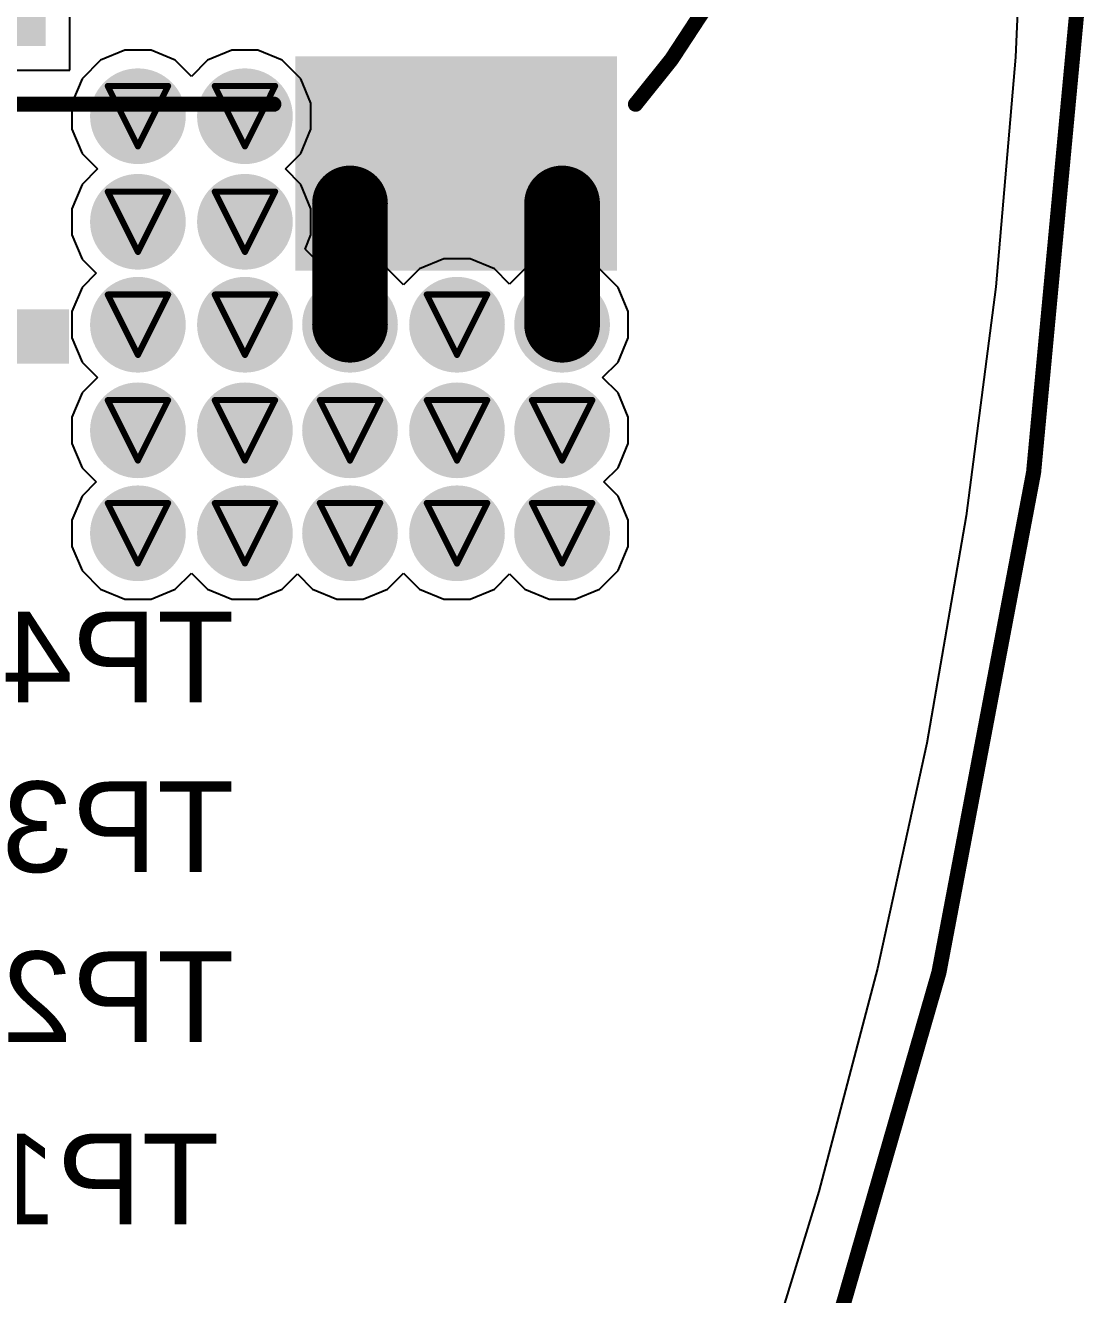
# Model space of a CAD drawing. Header units: inches. Extents: x -6 to 385, y -2 to 102.
# Drawn here: x 76.6 to 85.58, y 9.2 to 19.86 of the extents above; entities that cross this region are included whole.
import ezdxf

# ---------------------------------------------------------------- set-up
doc = ezdxf.new("R2010")
doc.units = ezdxf.units.IN
for name, color, linetype in [('Board outline', 216, 'Continuous'), ('Bottom Layer', 5, 'Continuous'), ('Bottom Overlay', 54, 'Continuous'), ('Bottom Solder', 6, 'Continuous'), ('Drill Drawing', 1, 'Continuous'), ('Layer 1', 16, 'Continuous'), ('Layer 2', 76, 'Continuous'), ('Pad Holes', 156, 'Continuous'), ('Top Layer', 1, 'Continuous'), ('Top Overlay', 2, 'Continuous'), ('Top Paste', 8, 'Continuous'), ('Top Solder', 216, 'Continuous'), ('Via Holes', 16, 'Continuous')]:
    doc.layers.add(name, color=color, linetype=linetype)
doc.styles.add('Arial', font='', dxfattribs={"height": 0.2})
doc.styles.get('Arial').set_extended_font_data('Arial')

# ---------------------------------------------------------------- blocks, each defined once
blk = doc.blocks.new('EC05E1220401_171')
at = {"layer": 'Bottom Solder'}
h = blk.add_hatch(color=6, dxfattribs=at)
edge = h.paths.add_edge_path()
edge.add_arc((-1.2, -0.625), 0.102, 0, 360)
h = blk.add_hatch(color=6, dxfattribs=at)
edge = h.paths.add_edge_path()
edge.add_arc((1.2, -0.625), 0.102, 0, 360)
at = {"layer": 'Pad Holes'}
h = blk.add_hatch(color=7, dxfattribs=at)
edge = h.paths.add_edge_path()
edge.add_arc((-1.2, -0.625), 0.35, 0, 360)
h = blk.add_hatch(color=7, dxfattribs=at)
edge = h.paths.add_edge_path()
edge.add_arc((1.2, -0.625), 0.35, 0, 360)
at = {"layer": 'Top Layer'}
for points in [[(-4.65, 3.375), (-2.95, 3.375), (-2.95, 0.775), (-4.65, 0.775)], [(2.95, 3.375), (4.65, 3.375), (4.65, 0.775), (2.95, 0.775)], [(-2.762, -1.425), (-1.238, -1.425), (-1.238, -2.725), (-2.762, -2.725)], [(-0.762, -1.425), (0.762, -1.425), (0.762, -2.725), (-0.762, -2.725)], [(1.238, -1.425), (2.762, -1.425), (2.762, -2.725), (1.238, -2.725)]]:
    blk.add_hatch(color=1, dxfattribs=at).paths.add_polyline_path(points)
at = {"layer": 'Top Paste'}
for points in [[(-4.65, 3.375), (-2.95, 3.375), (-2.95, 0.775), (-4.65, 0.775)], [(2.95, 3.375), (4.65, 3.375), (4.65, 0.775), (2.95, 0.775)], [(-2.762, -1.425), (-1.238, -1.425), (-1.238, -2.725), (-2.762, -2.725)], [(-0.762, -1.425), (0.762, -1.425), (0.762, -2.725), (-0.762, -2.725)], [(1.238, -1.425), (2.762, -1.425), (2.762, -2.725), (1.238, -2.725)]]:
    blk.add_hatch(color=8, dxfattribs=at).paths.add_polyline_path(points)
at = {"layer": 'Top Solder'}
for points in [[(-4.701, 3.426), (-2.899, 3.426), (-2.899, 0.724), (-4.701, 0.724)], [(2.899, 3.426), (4.701, 3.426), (4.701, 0.724), (2.899, 0.724)], [(-2.813, -1.374), (-1.187, -1.374), (-1.187, -2.776), (-2.813, -2.776)], [(-0.813, -1.374), (0.813, -1.374), (0.813, -2.776), (-0.813, -2.776)], [(1.187, -1.374), (2.813, -1.374), (2.813, -2.776), (1.187, -2.776)]]:
    blk.add_hatch(color=216, dxfattribs=at).paths.add_polyline_path(points)
h = blk.add_hatch(color=216, dxfattribs=at)
edge = h.paths.add_edge_path()
edge.add_arc((-1.2, -0.625), 0.102, 0, 360)
h = blk.add_hatch(color=216, dxfattribs=at)
edge = h.paths.add_edge_path()
edge.add_arc((1.2, -0.625), 0.102, 0, 360)
at = {"layer": 'Top Overlay'}
for points in [[(-3.302, 3.583, 0.127, 0.127, -0.37914), (3.302, 3.583, 0.127, 0.127, 0)], [(-1.016, 3.598, 0.127, 0.127, 0), (0, 4.275, 0.127, 0.127, 0)], [(1.016, 3.597, 0.127, 0.127, 0), (0, 4.275, 0.127, 0.127, 0)], [(-1.016, 2.412, 0.127, 0.127, 0), (-1.016, 3.598, 0.127, 0.127, 0)], [(1.016, 2.413, 0.127, 0.127, 0), (1.016, 3.597, 0.127, 0.127, 0)], [(0, 1.735, 0.127, 0.127, 0), (-1.016, 2.412, 0.127, 0.127, 0)], [(0, 1.735, 0.127, 0.127, 0), (1.016, 2.413, 0.127, 0.127, 0)], [(-3.302, -2.075, 0.127, 0.127, 0), (-3.302, 0.544, 0.127, 0.127, 0)], [(3.302, -1.906, 0.127, 0.127, 0), (3.302, 0.544, 0.127, 0.127, 0)], [(-2.993, -2.075, 0.127, 0.127, 0), (-3.302, -2.075, 0.127, 0.127, 0)], [(-1.007, -2.075, 0.127, 0.127, 0), (-0.993, -2.075, 0.127, 0.127, 0)], [(0.993, -2.075, 0.127, 0.127, 0), (1.007, -2.075, 0.127, 0.127, 0)], [(3.302, -2.075, 0.127, 0.127, 0), (2.993, -2.075, 0.127, 0.127, 0)]]:
    blk.add_lwpolyline(points, format="xyseb", dxfattribs=at)
for points in [[(1.397, 3.005, 0.127, 0.127, 1), (-1.397, 3.005, 0.127, 0.127, 1)], [(-0.032, 4.275, 0.0635, 0.0635, 1), (0.032, 4.275, 0.0635, 0.0635, 1)], [(-0.032, 4.275, 0.0635, 0.0635, 1), (0.032, 4.275, 0.0635, 0.0635, 1)], [(-3.334, 3.583, 0.0635, 0.0635, 1), (-3.27, 3.583, 0.0635, 0.0635, 1)], [(-1.048, 3.598, 0.0635, 0.0635, 1), (-0.984, 3.598, 0.0635, 0.0635, 1)], [(-1.048, 3.598, 0.0635, 0.0635, 1), (-0.984, 3.598, 0.0635, 0.0635, 1)], [(0.984, 3.597, 0.0635, 0.0635, 1), (1.048, 3.597, 0.0635, 0.0635, 1)], [(0.984, 3.597, 0.0635, 0.0635, 1), (1.048, 3.597, 0.0635, 0.0635, 1)], [(3.27, 3.583, 0.0635, 0.0635, 1), (3.334, 3.583, 0.0635, 0.0635, 1)], [(-1.429, 3.005, 0.0635, 0.0635, 1), (-1.365, 3.005, 0.0635, 0.0635, 1)], [(1.365, 3.005, 0.0635, 0.0635, 1), (1.429, 3.005, 0.0635, 0.0635, 1)], [(-1.048, 2.412, 0.0635, 0.0635, 1), (-0.984, 2.412, 0.0635, 0.0635, 1)], [(-1.048, 2.412, 0.0635, 0.0635, 1), (-0.984, 2.412, 0.0635, 0.0635, 1)], [(0.984, 2.413, 0.0635, 0.0635, 1), (1.048, 2.413, 0.0635, 0.0635, 1)], [(0.984, 2.413, 0.0635, 0.0635, 1), (1.048, 2.413, 0.0635, 0.0635, 1)], [(-0.032, 1.735, 0.0635, 0.0635, 1), (0.032, 1.735, 0.0635, 0.0635, 1)], [(-0.032, 1.735, 0.0635, 0.0635, 1), (0.032, 1.735, 0.0635, 0.0635, 1)], [(-3.334, 0.544, 0.0635, 0.0635, 1), (-3.27, 0.544, 0.0635, 0.0635, 1)], [(3.27, 0.544, 0.0635, 0.0635, 1), (3.334, 0.544, 0.0635, 0.0635, 1)], [(0.508, -0.762, 0.127, 0.127, 1), (-0.508, -0.762, 0.127, 0.127, 1)], [(-0.54, -0.762, 0.0635, 0.0635, 1), (-0.476, -0.762, 0.0635, 0.0635, 1)], [(0.476, -0.762, 0.0635, 0.0635, 1), (0.54, -0.762, 0.0635, 0.0635, 1)], [(3.27, -1.906, 0.0635, 0.0635, 1), (3.334, -1.906, 0.0635, 0.0635, 1)], [(-3.334, -2.075, 0.0635, 0.0635, 1), (-3.27, -2.075, 0.0635, 0.0635, 1)], [(-3.334, -2.075, 0.0635, 0.0635, 1), (-3.27, -2.075, 0.0635, 0.0635, 1)], [(-3.025, -2.075, 0.0635, 0.0635, 1), (-2.962, -2.075, 0.0635, 0.0635, 1)], [(-1.039, -2.075, 0.0635, 0.0635, 1), (-0.975, -2.075, 0.0635, 0.0635, 1)], [(-1.025, -2.075, 0.0635, 0.0635, 1), (-0.962, -2.075, 0.0635, 0.0635, 1)], [(0.961, -2.075, 0.0635, 0.0635, 1), (1.025, -2.075, 0.0635, 0.0635, 1)], [(0.975, -2.075, 0.0635, 0.0635, 1), (1.038, -2.075, 0.0635, 0.0635, 1)], [(2.961, -2.075, 0.0635, 0.0635, 1), (3.025, -2.075, 0.0635, 0.0635, 1)], [(3.27, -2.075, 0.0635, 0.0635, 1), (3.334, -2.075, 0.0635, 0.0635, 1)]]:
    blk.add_lwpolyline(points, format="xyseb", close=True, dxfattribs=at)

msp = doc.modelspace()

# ---------------------------------------------------------------- hatches: boundary and pattern name
at = {"layer": 'Bottom Layer'}
h = msp.add_hatch(color=5, dxfattribs=at)
edge = h.paths.add_edge_path()
edge.add_arc((77.542, 19.097), 0.3, 0, 360)
h = msp.add_hatch(color=5, dxfattribs=at)
edge = h.paths.add_edge_path()
edge.add_arc((78.441, 19.097), 0.3, 0, 360)
h = msp.add_hatch(color=5, dxfattribs=at)
edge = h.paths.add_edge_path()
edge.add_arc((77.542, 18.21), 0.3, 0, 360)
h = msp.add_hatch(color=5, dxfattribs=at)
edge = h.paths.add_edge_path()
edge.add_arc((78.441, 18.21), 0.3, 0, 360)
h = msp.add_hatch(color=5, dxfattribs=at)
edge = h.paths.add_edge_path()
edge.add_arc((77.542, 17.345), 0.3, 0, 360)
h = msp.add_hatch(color=5, dxfattribs=at)
edge = h.paths.add_edge_path()
edge.add_arc((78.441, 17.345), 0.3, 0, 360)
h = msp.add_hatch(color=5, dxfattribs=at)
edge = h.paths.add_edge_path()
edge.add_arc((79.324, 17.345), 0.3, 0, 360)
h = msp.add_hatch(color=5, dxfattribs=at)
edge = h.paths.add_edge_path()
edge.add_arc((80.223, 17.345), 0.3, 0, 360)
h = msp.add_hatch(color=5, dxfattribs=at)
edge = h.paths.add_edge_path()
edge.add_arc((81.106, 17.345), 0.3, 0, 360)
h = msp.add_hatch(color=5, dxfattribs=at)
edge = h.paths.add_edge_path()
edge.add_arc((77.542, 16.458), 0.3, 0, 360)
h = msp.add_hatch(color=5, dxfattribs=at)
edge = h.paths.add_edge_path()
edge.add_arc((78.441, 16.458), 0.3, 0, 360)
h = msp.add_hatch(color=5, dxfattribs=at)
edge = h.paths.add_edge_path()
edge.add_arc((79.324, 16.458), 0.3, 0, 360)
h = msp.add_hatch(color=5, dxfattribs=at)
edge = h.paths.add_edge_path()
edge.add_arc((80.223, 16.458), 0.3, 0, 360)
h = msp.add_hatch(color=5, dxfattribs=at)
edge = h.paths.add_edge_path()
edge.add_arc((81.106, 16.458), 0.3, 0, 360)
h = msp.add_hatch(color=5, dxfattribs=at)
edge = h.paths.add_edge_path()
edge.add_arc((77.542, 15.593), 0.3, 0, 360)
h = msp.add_hatch(color=5, dxfattribs=at)
edge = h.paths.add_edge_path()
edge.add_arc((78.441, 15.593), 0.3, 0, 360)
h = msp.add_hatch(color=5, dxfattribs=at)
edge = h.paths.add_edge_path()
edge.add_arc((79.324, 15.593), 0.3, 0, 360)
h = msp.add_hatch(color=5, dxfattribs=at)
edge = h.paths.add_edge_path()
edge.add_arc((80.223, 15.593), 0.3, 0, 360)
h = msp.add_hatch(color=5, dxfattribs=at)
edge = h.paths.add_edge_path()
edge.add_arc((81.106, 15.593), 0.3, 0, 360)
at = {"layer": 'Bottom Solder'}
h = msp.add_hatch(color=6, dxfattribs=at)
edge = h.paths.add_edge_path()
edge.add_arc((77.542, 19.097), 0.402, 0, 360)
h = msp.add_hatch(color=6, dxfattribs=at)
edge = h.paths.add_edge_path()
edge.add_arc((78.441, 19.097), 0.402, 0, 360)
h = msp.add_hatch(color=6, dxfattribs=at)
edge = h.paths.add_edge_path()
edge.add_arc((77.542, 18.21), 0.402, 0, 360)
h = msp.add_hatch(color=6, dxfattribs=at)
edge = h.paths.add_edge_path()
edge.add_arc((78.441, 18.21), 0.402, 0, 360)
h = msp.add_hatch(color=6, dxfattribs=at)
edge = h.paths.add_edge_path()
edge.add_arc((77.542, 17.345), 0.402, 0, 360)
h = msp.add_hatch(color=6, dxfattribs=at)
edge = h.paths.add_edge_path()
edge.add_arc((78.441, 17.345), 0.402, 0, 360)
h = msp.add_hatch(color=6, dxfattribs=at)
edge = h.paths.add_edge_path()
edge.add_arc((79.324, 17.345), 0.402, 0, 360)
h = msp.add_hatch(color=6, dxfattribs=at)
edge = h.paths.add_edge_path()
edge.add_arc((80.223, 17.345), 0.402, 0, 360)
h = msp.add_hatch(color=6, dxfattribs=at)
edge = h.paths.add_edge_path()
edge.add_arc((81.106, 17.345), 0.402, 0, 360)
h = msp.add_hatch(color=6, dxfattribs=at)
edge = h.paths.add_edge_path()
edge.add_arc((77.542, 16.458), 0.402, 0, 360)
h = msp.add_hatch(color=6, dxfattribs=at)
edge = h.paths.add_edge_path()
edge.add_arc((78.441, 16.458), 0.402, 0, 360)
h = msp.add_hatch(color=6, dxfattribs=at)
edge = h.paths.add_edge_path()
edge.add_arc((79.324, 16.458), 0.402, 0, 360)
h = msp.add_hatch(color=6, dxfattribs=at)
edge = h.paths.add_edge_path()
edge.add_arc((80.223, 16.458), 0.402, 0, 360)
h = msp.add_hatch(color=6, dxfattribs=at)
edge = h.paths.add_edge_path()
edge.add_arc((81.106, 16.458), 0.402, 0, 360)
h = msp.add_hatch(color=6, dxfattribs=at)
edge = h.paths.add_edge_path()
edge.add_arc((77.542, 15.593), 0.402, 0, 360)
h = msp.add_hatch(color=6, dxfattribs=at)
edge = h.paths.add_edge_path()
edge.add_arc((78.441, 15.593), 0.402, 0, 360)
h = msp.add_hatch(color=6, dxfattribs=at)
edge = h.paths.add_edge_path()
edge.add_arc((79.324, 15.593), 0.402, 0, 360)
h = msp.add_hatch(color=6, dxfattribs=at)
edge = h.paths.add_edge_path()
edge.add_arc((80.223, 15.593), 0.402, 0, 360)
h = msp.add_hatch(color=6, dxfattribs=at)
edge = h.paths.add_edge_path()
edge.add_arc((81.106, 15.593), 0.402, 0, 360)
at = {"layer": 'Layer 1'}
h = msp.add_hatch(color=16, dxfattribs=at)
edge = h.paths.add_edge_path()
edge.add_arc((77.542, 19.097), 0.3, 0, 360)
h = msp.add_hatch(color=16, dxfattribs=at)
edge = h.paths.add_edge_path()
edge.add_arc((78.441, 19.097), 0.3, 0, 360)
h = msp.add_hatch(color=16, dxfattribs=at)
edge = h.paths.add_edge_path()
edge.add_arc((77.542, 18.21), 0.3, 0, 360)
h = msp.add_hatch(color=16, dxfattribs=at)
edge = h.paths.add_edge_path()
edge.add_arc((78.441, 18.21), 0.3, 0, 360)
h = msp.add_hatch(color=16, dxfattribs=at)
edge = h.paths.add_edge_path()
edge.add_arc((77.542, 17.345), 0.3, 0, 360)
h = msp.add_hatch(color=16, dxfattribs=at)
edge = h.paths.add_edge_path()
edge.add_arc((78.441, 17.345), 0.3, 0, 360)
h = msp.add_hatch(color=16, dxfattribs=at)
edge = h.paths.add_edge_path()
edge.add_arc((79.324, 17.345), 0.3, 0, 360)
h = msp.add_hatch(color=16, dxfattribs=at)
edge = h.paths.add_edge_path()
edge.add_arc((80.223, 17.345), 0.3, 0, 360)
h = msp.add_hatch(color=16, dxfattribs=at)
edge = h.paths.add_edge_path()
edge.add_arc((81.106, 17.345), 0.3, 0, 360)
h = msp.add_hatch(color=16, dxfattribs=at)
edge = h.paths.add_edge_path()
edge.add_arc((77.542, 16.458), 0.3, 0, 360)
h = msp.add_hatch(color=16, dxfattribs=at)
edge = h.paths.add_edge_path()
edge.add_arc((78.441, 16.458), 0.3, 0, 360)
h = msp.add_hatch(color=16, dxfattribs=at)
edge = h.paths.add_edge_path()
edge.add_arc((79.324, 16.458), 0.3, 0, 360)
h = msp.add_hatch(color=16, dxfattribs=at)
edge = h.paths.add_edge_path()
edge.add_arc((80.223, 16.458), 0.3, 0, 360)
h = msp.add_hatch(color=16, dxfattribs=at)
edge = h.paths.add_edge_path()
edge.add_arc((81.106, 16.458), 0.3, 0, 360)
h = msp.add_hatch(color=16, dxfattribs=at)
edge = h.paths.add_edge_path()
edge.add_arc((77.542, 15.593), 0.3, 0, 360)
h = msp.add_hatch(color=16, dxfattribs=at)
edge = h.paths.add_edge_path()
edge.add_arc((78.441, 15.593), 0.3, 0, 360)
h = msp.add_hatch(color=16, dxfattribs=at)
edge = h.paths.add_edge_path()
edge.add_arc((79.324, 15.593), 0.3, 0, 360)
h = msp.add_hatch(color=16, dxfattribs=at)
edge = h.paths.add_edge_path()
edge.add_arc((80.223, 15.593), 0.3, 0, 360)
h = msp.add_hatch(color=16, dxfattribs=at)
edge = h.paths.add_edge_path()
edge.add_arc((81.106, 15.593), 0.3, 0, 360)
at = {"layer": 'Layer 2'}
h = msp.add_hatch(color=76, dxfattribs=at)
edge = h.paths.add_edge_path()
edge.add_arc((77.542, 19.097), 0.3, 0, 360)
h = msp.add_hatch(color=76, dxfattribs=at)
edge = h.paths.add_edge_path()
edge.add_arc((78.441, 19.097), 0.3, 0, 360)
h = msp.add_hatch(color=76, dxfattribs=at)
edge = h.paths.add_edge_path()
edge.add_arc((77.542, 18.21), 0.3, 0, 360)
h = msp.add_hatch(color=76, dxfattribs=at)
edge = h.paths.add_edge_path()
edge.add_arc((78.441, 18.21), 0.3, 0, 360)
h = msp.add_hatch(color=76, dxfattribs=at)
edge = h.paths.add_edge_path()
edge.add_arc((77.542, 17.345), 0.3, 0, 360)
h = msp.add_hatch(color=76, dxfattribs=at)
edge = h.paths.add_edge_path()
edge.add_arc((78.441, 17.345), 0.3, 0, 360)
h = msp.add_hatch(color=76, dxfattribs=at)
edge = h.paths.add_edge_path()
edge.add_arc((79.324, 17.345), 0.3, 0, 360)
h = msp.add_hatch(color=76, dxfattribs=at)
edge = h.paths.add_edge_path()
edge.add_arc((80.223, 17.345), 0.3, 0, 360)
h = msp.add_hatch(color=76, dxfattribs=at)
edge = h.paths.add_edge_path()
edge.add_arc((81.106, 17.345), 0.3, 0, 360)
h = msp.add_hatch(color=76, dxfattribs=at)
edge = h.paths.add_edge_path()
edge.add_arc((77.542, 16.458), 0.3, 0, 360)
h = msp.add_hatch(color=76, dxfattribs=at)
edge = h.paths.add_edge_path()
edge.add_arc((78.441, 16.458), 0.3, 0, 360)
h = msp.add_hatch(color=76, dxfattribs=at)
edge = h.paths.add_edge_path()
edge.add_arc((79.324, 16.458), 0.3, 0, 360)
h = msp.add_hatch(color=76, dxfattribs=at)
edge = h.paths.add_edge_path()
edge.add_arc((80.223, 16.458), 0.3, 0, 360)
h = msp.add_hatch(color=76, dxfattribs=at)
edge = h.paths.add_edge_path()
edge.add_arc((81.106, 16.458), 0.3, 0, 360)
h = msp.add_hatch(color=76, dxfattribs=at)
edge = h.paths.add_edge_path()
edge.add_arc((77.542, 15.593), 0.3, 0, 360)
h = msp.add_hatch(color=76, dxfattribs=at)
edge = h.paths.add_edge_path()
edge.add_arc((78.441, 15.593), 0.3, 0, 360)
h = msp.add_hatch(color=76, dxfattribs=at)
edge = h.paths.add_edge_path()
edge.add_arc((79.324, 15.593), 0.3, 0, 360)
h = msp.add_hatch(color=76, dxfattribs=at)
edge = h.paths.add_edge_path()
edge.add_arc((80.223, 15.593), 0.3, 0, 360)
h = msp.add_hatch(color=76, dxfattribs=at)
edge = h.paths.add_edge_path()
edge.add_arc((81.106, 15.593), 0.3, 0, 360)
at = {"layer": 'Top Layer'}
h = msp.add_hatch(color=1, dxfattribs=at)
edge = h.paths.add_edge_path()
edge.add_arc((77.542, 19.097), 0.3, 0, 360)
h = msp.add_hatch(color=1, dxfattribs=at)
edge = h.paths.add_edge_path()
edge.add_arc((78.441, 19.097), 0.3, 0, 360)
h = msp.add_hatch(color=1, dxfattribs=at)
edge = h.paths.add_edge_path()
edge.add_arc((77.542, 18.21), 0.3, 0, 360)
h = msp.add_hatch(color=1, dxfattribs=at)
edge = h.paths.add_edge_path()
edge.add_arc((78.441, 18.21), 0.3, 0, 360)
h = msp.add_hatch(color=1, dxfattribs=at)
edge = h.paths.add_edge_path()
edge.add_arc((77.542, 17.345), 0.3, 0, 360)
h = msp.add_hatch(color=1, dxfattribs=at)
edge = h.paths.add_edge_path()
edge.add_arc((78.441, 17.345), 0.3, 0, 360)
h = msp.add_hatch(color=1, dxfattribs=at)
edge = h.paths.add_edge_path()
edge.add_arc((79.324, 17.345), 0.3, 0, 360)
h = msp.add_hatch(color=1, dxfattribs=at)
edge = h.paths.add_edge_path()
edge.add_arc((80.223, 17.345), 0.3, 0, 360)
h = msp.add_hatch(color=1, dxfattribs=at)
edge = h.paths.add_edge_path()
edge.add_arc((81.106, 17.345), 0.3, 0, 360)
h = msp.add_hatch(color=1, dxfattribs=at)
edge = h.paths.add_edge_path()
edge.add_arc((77.542, 16.458), 0.3, 0, 360)
h = msp.add_hatch(color=1, dxfattribs=at)
edge = h.paths.add_edge_path()
edge.add_arc((78.441, 16.458), 0.3, 0, 360)
h = msp.add_hatch(color=1, dxfattribs=at)
edge = h.paths.add_edge_path()
edge.add_arc((79.324, 16.458), 0.3, 0, 360)
h = msp.add_hatch(color=1, dxfattribs=at)
edge = h.paths.add_edge_path()
edge.add_arc((80.223, 16.458), 0.3, 0, 360)
h = msp.add_hatch(color=1, dxfattribs=at)
edge = h.paths.add_edge_path()
edge.add_arc((81.106, 16.458), 0.3, 0, 360)
h = msp.add_hatch(color=1, dxfattribs=at)
edge = h.paths.add_edge_path()
edge.add_arc((77.542, 15.593), 0.3, 0, 360)
h = msp.add_hatch(color=1, dxfattribs=at)
edge = h.paths.add_edge_path()
edge.add_arc((78.441, 15.593), 0.3, 0, 360)
h = msp.add_hatch(color=1, dxfattribs=at)
edge = h.paths.add_edge_path()
edge.add_arc((79.324, 15.593), 0.3, 0, 360)
h = msp.add_hatch(color=1, dxfattribs=at)
edge = h.paths.add_edge_path()
edge.add_arc((80.223, 15.593), 0.3, 0, 360)
h = msp.add_hatch(color=1, dxfattribs=at)
edge = h.paths.add_edge_path()
edge.add_arc((81.106, 15.593), 0.3, 0, 360)
at = {"layer": 'Top Overlay'}
msp.add_hatch(color=2, dxfattribs=at).paths.add_polyline_path([(76.962, 17.474), (69.85, 17.474), (69.85, 17.018), (76.962, 17.018)])
at = {"layer": 'Top Solder'}
h = msp.add_hatch(color=216, dxfattribs=at)
edge = h.paths.add_edge_path()
edge.add_arc((77.542, 19.097), 0.402, 0, 360)
h = msp.add_hatch(color=216, dxfattribs=at)
edge = h.paths.add_edge_path()
edge.add_arc((78.441, 19.097), 0.402, 0, 360)
h = msp.add_hatch(color=216, dxfattribs=at)
edge = h.paths.add_edge_path()
edge.add_arc((77.542, 18.21), 0.402, 0, 360)
h = msp.add_hatch(color=216, dxfattribs=at)
edge = h.paths.add_edge_path()
edge.add_arc((78.441, 18.21), 0.402, 0, 360)
h = msp.add_hatch(color=216, dxfattribs=at)
edge = h.paths.add_edge_path()
edge.add_arc((77.542, 17.345), 0.402, 0, 360)
h = msp.add_hatch(color=216, dxfattribs=at)
edge = h.paths.add_edge_path()
edge.add_arc((78.441, 17.345), 0.402, 0, 360)
h = msp.add_hatch(color=216, dxfattribs=at)
edge = h.paths.add_edge_path()
edge.add_arc((79.324, 17.345), 0.402, 0, 360)
h = msp.add_hatch(color=216, dxfattribs=at)
edge = h.paths.add_edge_path()
edge.add_arc((80.223, 17.345), 0.402, 0, 360)
h = msp.add_hatch(color=216, dxfattribs=at)
edge = h.paths.add_edge_path()
edge.add_arc((81.106, 17.345), 0.402, 0, 360)
h = msp.add_hatch(color=216, dxfattribs=at)
edge = h.paths.add_edge_path()
edge.add_arc((77.542, 16.458), 0.402, 0, 360)
h = msp.add_hatch(color=216, dxfattribs=at)
edge = h.paths.add_edge_path()
edge.add_arc((78.441, 16.458), 0.402, 0, 360)
h = msp.add_hatch(color=216, dxfattribs=at)
edge = h.paths.add_edge_path()
edge.add_arc((79.324, 16.458), 0.402, 0, 360)
h = msp.add_hatch(color=216, dxfattribs=at)
edge = h.paths.add_edge_path()
edge.add_arc((80.223, 16.458), 0.402, 0, 360)
h = msp.add_hatch(color=216, dxfattribs=at)
edge = h.paths.add_edge_path()
edge.add_arc((81.106, 16.458), 0.402, 0, 360)
h = msp.add_hatch(color=216, dxfattribs=at)
edge = h.paths.add_edge_path()
edge.add_arc((77.542, 15.593), 0.402, 0, 360)
h = msp.add_hatch(color=216, dxfattribs=at)
edge = h.paths.add_edge_path()
edge.add_arc((78.441, 15.593), 0.402, 0, 360)
h = msp.add_hatch(color=216, dxfattribs=at)
edge = h.paths.add_edge_path()
edge.add_arc((79.324, 15.593), 0.402, 0, 360)
h = msp.add_hatch(color=216, dxfattribs=at)
edge = h.paths.add_edge_path()
edge.add_arc((80.223, 15.593), 0.402, 0, 360)
h = msp.add_hatch(color=216, dxfattribs=at)
edge = h.paths.add_edge_path()
edge.add_arc((81.106, 15.593), 0.402, 0, 360)
at = {"layer": 'Via Holes'}
h = msp.add_hatch(color=7, dxfattribs=at)
edge = h.paths.add_edge_path()
edge.add_arc((77.542, 19.097), 0.15, 0, 360)
h = msp.add_hatch(color=7, dxfattribs=at)
edge = h.paths.add_edge_path()
edge.add_arc((78.441, 19.097), 0.15, 0, 360)
h = msp.add_hatch(color=7, dxfattribs=at)
edge = h.paths.add_edge_path()
edge.add_arc((77.542, 18.21), 0.15, 0, 360)
h = msp.add_hatch(color=7, dxfattribs=at)
edge = h.paths.add_edge_path()
edge.add_arc((78.441, 18.21), 0.15, 0, 360)
h = msp.add_hatch(color=7, dxfattribs=at)
edge = h.paths.add_edge_path()
edge.add_arc((77.542, 17.345), 0.15, 0, 360)
h = msp.add_hatch(color=7, dxfattribs=at)
edge = h.paths.add_edge_path()
edge.add_arc((78.441, 17.345), 0.15, 0, 360)
h = msp.add_hatch(color=7, dxfattribs=at)
edge = h.paths.add_edge_path()
edge.add_arc((79.324, 17.345), 0.15, 0, 360)
h = msp.add_hatch(color=7, dxfattribs=at)
edge = h.paths.add_edge_path()
edge.add_arc((80.223, 17.345), 0.15, 0, 360)
h = msp.add_hatch(color=7, dxfattribs=at)
edge = h.paths.add_edge_path()
edge.add_arc((81.106, 17.345), 0.15, 0, 360)
h = msp.add_hatch(color=7, dxfattribs=at)
edge = h.paths.add_edge_path()
edge.add_arc((77.542, 16.458), 0.15, 0, 360)
h = msp.add_hatch(color=7, dxfattribs=at)
edge = h.paths.add_edge_path()
edge.add_arc((78.441, 16.458), 0.15, 0, 360)
h = msp.add_hatch(color=7, dxfattribs=at)
edge = h.paths.add_edge_path()
edge.add_arc((79.324, 16.458), 0.15, 0, 360)
h = msp.add_hatch(color=7, dxfattribs=at)
edge = h.paths.add_edge_path()
edge.add_arc((80.223, 16.458), 0.15, 0, 360)
h = msp.add_hatch(color=7, dxfattribs=at)
edge = h.paths.add_edge_path()
edge.add_arc((81.106, 16.458), 0.15, 0, 360)
h = msp.add_hatch(color=7, dxfattribs=at)
edge = h.paths.add_edge_path()
edge.add_arc((77.542, 15.593), 0.15, 0, 360)
h = msp.add_hatch(color=7, dxfattribs=at)
edge = h.paths.add_edge_path()
edge.add_arc((78.441, 15.593), 0.15, 0, 360)
h = msp.add_hatch(color=7, dxfattribs=at)
edge = h.paths.add_edge_path()
edge.add_arc((79.324, 15.593), 0.15, 0, 360)
h = msp.add_hatch(color=7, dxfattribs=at)
edge = h.paths.add_edge_path()
edge.add_arc((80.223, 15.593), 0.15, 0, 360)
h = msp.add_hatch(color=7, dxfattribs=at)
edge = h.paths.add_edge_path()
edge.add_arc((81.106, 15.593), 0.15, 0, 360)

# ---------------------------------------------------------------- linework, layer by layer
at = {"layer": 'Board outline'}
msp.add_lwpolyline([(79.597, 45, 0.127, 0.127, -0.263107), (79.597, 0, 0.127, 0.127, 0)], format="xyseb", dxfattribs=at)
at = {"layer": 'Bottom Layer'}
for p, q in [((84.999, 21.531), (84.915, 19.594)), ((84.915, 19.594), (84.749, 17.663)), ((84.749, 17.663), (84.501, 15.74)), ((84.501, 15.74), (84.17, 13.83)), ((84.17, 13.83), (83.757, 11.936)), ((83.757, 11.936), (83.264, 10.062)), ((83.264, 10.062), (82.691, 8.21))]:
    msp.add_line(p, q, dxfattribs=at)
at = {"layer": 'Drill Drawing'}
for points in [[(77.288, 19.351, 0.0508, 0.0508, 0), (77.796, 19.351, 0.0508, 0.0508, 0)], [(77.288, 19.351, 0.0508, 0.0508, 0), (77.542, 18.843, 0.0508, 0.0508, 0)], [(77.542, 18.843, 0.0508, 0.0508, 0), (77.796, 19.351, 0.0508, 0.0508, 0)], [(78.187, 19.351, 0.0508, 0.0508, 0), (78.695, 19.351, 0.0508, 0.0508, 0)], [(78.187, 19.351, 0.0508, 0.0508, 0), (78.441, 18.843, 0.0508, 0.0508, 0)], [(78.441, 18.843, 0.0508, 0.0508, 0), (78.695, 19.351, 0.0508, 0.0508, 0)], [(77.288, 18.464, 0.0508, 0.0508, 0), (77.796, 18.464, 0.0508, 0.0508, 0)], [(77.288, 18.464, 0.0508, 0.0508, 0), (77.542, 17.956, 0.0508, 0.0508, 0)], [(77.542, 17.956, 0.0508, 0.0508, 0), (77.796, 18.464, 0.0508, 0.0508, 0)], [(78.187, 18.464, 0.0508, 0.0508, 0), (78.695, 18.464, 0.0508, 0.0508, 0)], [(78.187, 18.464, 0.0508, 0.0508, 0), (78.441, 17.956, 0.0508, 0.0508, 0)], [(78.441, 17.956, 0.0508, 0.0508, 0), (78.695, 18.464, 0.0508, 0.0508, 0)], [(77.288, 17.599, 0.0508, 0.0508, 0), (77.796, 17.599, 0.0508, 0.0508, 0)], [(77.288, 17.599, 0.0508, 0.0508, 0), (77.542, 17.091, 0.0508, 0.0508, 0)], [(77.542, 17.091, 0.0508, 0.0508, 0), (77.796, 17.599, 0.0508, 0.0508, 0)], [(78.187, 17.599, 0.0508, 0.0508, 0), (78.695, 17.599, 0.0508, 0.0508, 0)], [(78.187, 17.599, 0.0508, 0.0508, 0), (78.441, 17.091, 0.0508, 0.0508, 0)], [(78.441, 17.091, 0.0508, 0.0508, 0), (78.695, 17.599, 0.0508, 0.0508, 0)], [(79.07, 17.599, 0.0508, 0.0508, 0), (79.578, 17.599, 0.0508, 0.0508, 0)], [(79.07, 17.599, 0.0508, 0.0508, 0), (79.324, 17.091, 0.0508, 0.0508, 0)], [(79.324, 17.091, 0.0508, 0.0508, 0), (79.578, 17.599, 0.0508, 0.0508, 0)], [(79.969, 17.599, 0.0508, 0.0508, 0), (80.477, 17.599, 0.0508, 0.0508, 0)], [(79.969, 17.599, 0.0508, 0.0508, 0), (80.223, 17.091, 0.0508, 0.0508, 0)], [(80.223, 17.091, 0.0508, 0.0508, 0), (80.477, 17.599, 0.0508, 0.0508, 0)], [(80.852, 17.599, 0.0508, 0.0508, 0), (81.36, 17.599, 0.0508, 0.0508, 0)], [(80.852, 17.599, 0.0508, 0.0508, 0), (81.106, 17.091, 0.0508, 0.0508, 0)], [(81.106, 17.091, 0.0508, 0.0508, 0), (81.36, 17.599, 0.0508, 0.0508, 0)], [(77.288, 16.712, 0.0508, 0.0508, 0), (77.796, 16.712, 0.0508, 0.0508, 0)], [(77.288, 16.712, 0.0508, 0.0508, 0), (77.542, 16.204, 0.0508, 0.0508, 0)], [(77.542, 16.204, 0.0508, 0.0508, 0), (77.796, 16.712, 0.0508, 0.0508, 0)], [(78.187, 16.712, 0.0508, 0.0508, 0), (78.695, 16.712, 0.0508, 0.0508, 0)], [(78.187, 16.712, 0.0508, 0.0508, 0), (78.441, 16.204, 0.0508, 0.0508, 0)], [(78.441, 16.204, 0.0508, 0.0508, 0), (78.695, 16.712, 0.0508, 0.0508, 0)], [(79.07, 16.712, 0.0508, 0.0508, 0), (79.578, 16.712, 0.0508, 0.0508, 0)], [(79.07, 16.712, 0.0508, 0.0508, 0), (79.324, 16.204, 0.0508, 0.0508, 0)], [(79.324, 16.204, 0.0508, 0.0508, 0), (79.578, 16.712, 0.0508, 0.0508, 0)], [(79.969, 16.712, 0.0508, 0.0508, 0), (80.477, 16.712, 0.0508, 0.0508, 0)], [(79.969, 16.712, 0.0508, 0.0508, 0), (80.223, 16.204, 0.0508, 0.0508, 0)], [(80.223, 16.204, 0.0508, 0.0508, 0), (80.477, 16.712, 0.0508, 0.0508, 0)], [(80.852, 16.712, 0.0508, 0.0508, 0), (81.36, 16.712, 0.0508, 0.0508, 0)], [(80.852, 16.712, 0.0508, 0.0508, 0), (81.106, 16.204, 0.0508, 0.0508, 0)], [(81.106, 16.204, 0.0508, 0.0508, 0), (81.36, 16.712, 0.0508, 0.0508, 0)], [(77.288, 15.847, 0.0508, 0.0508, 0), (77.796, 15.847, 0.0508, 0.0508, 0)], [(77.288, 15.847, 0.0508, 0.0508, 0), (77.542, 15.339, 0.0508, 0.0508, 0)], [(77.542, 15.339, 0.0508, 0.0508, 0), (77.796, 15.847, 0.0508, 0.0508, 0)], [(78.187, 15.847, 0.0508, 0.0508, 0), (78.695, 15.847, 0.0508, 0.0508, 0)], [(78.187, 15.847, 0.0508, 0.0508, 0), (78.441, 15.339, 0.0508, 0.0508, 0)], [(78.441, 15.339, 0.0508, 0.0508, 0), (78.695, 15.847, 0.0508, 0.0508, 0)], [(79.07, 15.847, 0.0508, 0.0508, 0), (79.578, 15.847, 0.0508, 0.0508, 0)], [(79.07, 15.847, 0.0508, 0.0508, 0), (79.324, 15.339, 0.0508, 0.0508, 0)], [(79.324, 15.339, 0.0508, 0.0508, 0), (79.578, 15.847, 0.0508, 0.0508, 0)], [(79.969, 15.847, 0.0508, 0.0508, 0), (80.477, 15.847, 0.0508, 0.0508, 0)], [(79.969, 15.847, 0.0508, 0.0508, 0), (80.223, 15.339, 0.0508, 0.0508, 0)], [(80.223, 15.339, 0.0508, 0.0508, 0), (80.477, 15.847, 0.0508, 0.0508, 0)], [(80.852, 15.847, 0.0508, 0.0508, 0), (81.36, 15.847, 0.0508, 0.0508, 0)], [(80.852, 15.847, 0.0508, 0.0508, 0), (81.106, 15.339, 0.0508, 0.0508, 0)], [(81.106, 15.339, 0.0508, 0.0508, 0), (81.36, 15.847, 0.0508, 0.0508, 0)]]:
    msp.add_lwpolyline(points, format="xyseb", dxfattribs=at)
for points in [[(77.276, 19.351, 0.0254, 0.0254, 1), (77.301, 19.351, 0.0254, 0.0254, 1)], [(77.276, 19.351, 0.0254, 0.0254, 1), (77.301, 19.351, 0.0254, 0.0254, 1)], [(77.784, 19.351, 0.0254, 0.0254, 1), (77.809, 19.351, 0.0254, 0.0254, 1)], [(77.784, 19.351, 0.0254, 0.0254, 1), (77.809, 19.351, 0.0254, 0.0254, 1)], [(78.175, 19.351, 0.0254, 0.0254, 1), (78.2, 19.351, 0.0254, 0.0254, 1)], [(78.175, 19.351, 0.0254, 0.0254, 1), (78.2, 19.351, 0.0254, 0.0254, 1)], [(78.683, 19.351, 0.0254, 0.0254, 1), (78.708, 19.351, 0.0254, 0.0254, 1)], [(78.683, 19.351, 0.0254, 0.0254, 1), (78.708, 19.351, 0.0254, 0.0254, 1)], [(77.53, 18.843, 0.0254, 0.0254, 1), (77.555, 18.843, 0.0254, 0.0254, 1)], [(77.53, 18.843, 0.0254, 0.0254, 1), (77.555, 18.843, 0.0254, 0.0254, 1)], [(78.429, 18.843, 0.0254, 0.0254, 1), (78.454, 18.843, 0.0254, 0.0254, 1)], [(78.429, 18.843, 0.0254, 0.0254, 1), (78.454, 18.843, 0.0254, 0.0254, 1)], [(77.276, 18.464, 0.0254, 0.0254, 1), (77.301, 18.464, 0.0254, 0.0254, 1)], [(77.276, 18.464, 0.0254, 0.0254, 1), (77.301, 18.464, 0.0254, 0.0254, 1)], [(77.784, 18.464, 0.0254, 0.0254, 1), (77.809, 18.464, 0.0254, 0.0254, 1)], [(77.784, 18.464, 0.0254, 0.0254, 1), (77.809, 18.464, 0.0254, 0.0254, 1)], [(78.175, 18.464, 0.0254, 0.0254, 1), (78.2, 18.464, 0.0254, 0.0254, 1)], [(78.175, 18.464, 0.0254, 0.0254, 1), (78.2, 18.464, 0.0254, 0.0254, 1)], [(78.683, 18.464, 0.0254, 0.0254, 1), (78.708, 18.464, 0.0254, 0.0254, 1)], [(78.683, 18.464, 0.0254, 0.0254, 1), (78.708, 18.464, 0.0254, 0.0254, 1)], [(77.53, 17.956, 0.0254, 0.0254, 1), (77.555, 17.956, 0.0254, 0.0254, 1)], [(77.53, 17.956, 0.0254, 0.0254, 1), (77.555, 17.956, 0.0254, 0.0254, 1)], [(78.429, 17.956, 0.0254, 0.0254, 1), (78.454, 17.956, 0.0254, 0.0254, 1)], [(78.429, 17.956, 0.0254, 0.0254, 1), (78.454, 17.956, 0.0254, 0.0254, 1)], [(77.276, 17.599, 0.0254, 0.0254, 1), (77.301, 17.599, 0.0254, 0.0254, 1)], [(77.276, 17.599, 0.0254, 0.0254, 1), (77.301, 17.599, 0.0254, 0.0254, 1)], [(77.784, 17.599, 0.0254, 0.0254, 1), (77.809, 17.599, 0.0254, 0.0254, 1)], [(77.784, 17.599, 0.0254, 0.0254, 1), (77.809, 17.599, 0.0254, 0.0254, 1)], [(78.175, 17.599, 0.0254, 0.0254, 1), (78.2, 17.599, 0.0254, 0.0254, 1)], [(78.175, 17.599, 0.0254, 0.0254, 1), (78.2, 17.599, 0.0254, 0.0254, 1)], [(78.683, 17.599, 0.0254, 0.0254, 1), (78.708, 17.599, 0.0254, 0.0254, 1)], [(78.683, 17.599, 0.0254, 0.0254, 1), (78.708, 17.599, 0.0254, 0.0254, 1)], [(79.057, 17.599, 0.0254, 0.0254, 1), (79.083, 17.599, 0.0254, 0.0254, 1)], [(79.057, 17.599, 0.0254, 0.0254, 1), (79.083, 17.599, 0.0254, 0.0254, 1)], [(79.565, 17.599, 0.0254, 0.0254, 1), (79.591, 17.599, 0.0254, 0.0254, 1)], [(79.565, 17.599, 0.0254, 0.0254, 1), (79.591, 17.599, 0.0254, 0.0254, 1)], [(79.956, 17.599, 0.0254, 0.0254, 1), (79.982, 17.599, 0.0254, 0.0254, 1)], [(79.956, 17.599, 0.0254, 0.0254, 1), (79.982, 17.599, 0.0254, 0.0254, 1)], [(80.464, 17.599, 0.0254, 0.0254, 1), (80.49, 17.599, 0.0254, 0.0254, 1)], [(80.464, 17.599, 0.0254, 0.0254, 1), (80.49, 17.599, 0.0254, 0.0254, 1)], [(80.839, 17.599, 0.0254, 0.0254, 1), (80.865, 17.599, 0.0254, 0.0254, 1)], [(80.839, 17.599, 0.0254, 0.0254, 1), (80.865, 17.599, 0.0254, 0.0254, 1)], [(81.347, 17.599, 0.0254, 0.0254, 1), (81.373, 17.599, 0.0254, 0.0254, 1)], [(81.347, 17.599, 0.0254, 0.0254, 1), (81.373, 17.599, 0.0254, 0.0254, 1)], [(77.53, 17.091, 0.0254, 0.0254, 1), (77.555, 17.091, 0.0254, 0.0254, 1)], [(77.53, 17.091, 0.0254, 0.0254, 1), (77.555, 17.091, 0.0254, 0.0254, 1)], [(78.429, 17.091, 0.0254, 0.0254, 1), (78.454, 17.091, 0.0254, 0.0254, 1)], [(78.429, 17.091, 0.0254, 0.0254, 1), (78.454, 17.091, 0.0254, 0.0254, 1)], [(79.311, 17.091, 0.0254, 0.0254, 1), (79.337, 17.091, 0.0254, 0.0254, 1)], [(79.311, 17.091, 0.0254, 0.0254, 1), (79.337, 17.091, 0.0254, 0.0254, 1)], [(80.21, 17.091, 0.0254, 0.0254, 1), (80.236, 17.091, 0.0254, 0.0254, 1)], [(80.21, 17.091, 0.0254, 0.0254, 1), (80.236, 17.091, 0.0254, 0.0254, 1)], [(81.093, 17.091, 0.0254, 0.0254, 1), (81.119, 17.091, 0.0254, 0.0254, 1)], [(81.093, 17.091, 0.0254, 0.0254, 1), (81.119, 17.091, 0.0254, 0.0254, 1)], [(77.276, 16.712, 0.0254, 0.0254, 1), (77.301, 16.712, 0.0254, 0.0254, 1)], [(77.276, 16.712, 0.0254, 0.0254, 1), (77.301, 16.712, 0.0254, 0.0254, 1)], [(77.784, 16.712, 0.0254, 0.0254, 1), (77.809, 16.712, 0.0254, 0.0254, 1)], [(77.784, 16.712, 0.0254, 0.0254, 1), (77.809, 16.712, 0.0254, 0.0254, 1)], [(78.175, 16.712, 0.0254, 0.0254, 1), (78.2, 16.712, 0.0254, 0.0254, 1)], [(78.175, 16.712, 0.0254, 0.0254, 1), (78.2, 16.712, 0.0254, 0.0254, 1)], [(78.683, 16.712, 0.0254, 0.0254, 1), (78.708, 16.712, 0.0254, 0.0254, 1)], [(78.683, 16.712, 0.0254, 0.0254, 1), (78.708, 16.712, 0.0254, 0.0254, 1)], [(79.057, 16.712, 0.0254, 0.0254, 1), (79.083, 16.712, 0.0254, 0.0254, 1)], [(79.057, 16.712, 0.0254, 0.0254, 1), (79.083, 16.712, 0.0254, 0.0254, 1)], [(79.565, 16.712, 0.0254, 0.0254, 1), (79.591, 16.712, 0.0254, 0.0254, 1)], [(79.565, 16.712, 0.0254, 0.0254, 1), (79.591, 16.712, 0.0254, 0.0254, 1)], [(79.956, 16.712, 0.0254, 0.0254, 1), (79.982, 16.712, 0.0254, 0.0254, 1)], [(79.956, 16.712, 0.0254, 0.0254, 1), (79.982, 16.712, 0.0254, 0.0254, 1)], [(80.464, 16.712, 0.0254, 0.0254, 1), (80.49, 16.712, 0.0254, 0.0254, 1)], [(80.464, 16.712, 0.0254, 0.0254, 1), (80.49, 16.712, 0.0254, 0.0254, 1)], [(80.839, 16.712, 0.0254, 0.0254, 1), (80.865, 16.712, 0.0254, 0.0254, 1)], [(80.839, 16.712, 0.0254, 0.0254, 1), (80.865, 16.712, 0.0254, 0.0254, 1)], [(81.347, 16.712, 0.0254, 0.0254, 1), (81.373, 16.712, 0.0254, 0.0254, 1)], [(81.347, 16.712, 0.0254, 0.0254, 1), (81.373, 16.712, 0.0254, 0.0254, 1)], [(77.53, 16.204, 0.0254, 0.0254, 1), (77.555, 16.204, 0.0254, 0.0254, 1)], [(77.53, 16.204, 0.0254, 0.0254, 1), (77.555, 16.204, 0.0254, 0.0254, 1)], [(78.429, 16.204, 0.0254, 0.0254, 1), (78.454, 16.204, 0.0254, 0.0254, 1)], [(78.429, 16.204, 0.0254, 0.0254, 1), (78.454, 16.204, 0.0254, 0.0254, 1)], [(79.311, 16.204, 0.0254, 0.0254, 1), (79.337, 16.204, 0.0254, 0.0254, 1)], [(79.311, 16.204, 0.0254, 0.0254, 1), (79.337, 16.204, 0.0254, 0.0254, 1)], [(80.21, 16.204, 0.0254, 0.0254, 1), (80.236, 16.204, 0.0254, 0.0254, 1)], [(80.21, 16.204, 0.0254, 0.0254, 1), (80.236, 16.204, 0.0254, 0.0254, 1)], [(81.093, 16.204, 0.0254, 0.0254, 1), (81.119, 16.204, 0.0254, 0.0254, 1)], [(81.093, 16.204, 0.0254, 0.0254, 1), (81.119, 16.204, 0.0254, 0.0254, 1)], [(77.276, 15.847, 0.0254, 0.0254, 1), (77.301, 15.847, 0.0254, 0.0254, 1)], [(77.276, 15.847, 0.0254, 0.0254, 1), (77.301, 15.847, 0.0254, 0.0254, 1)], [(77.784, 15.847, 0.0254, 0.0254, 1), (77.809, 15.847, 0.0254, 0.0254, 1)], [(77.784, 15.847, 0.0254, 0.0254, 1), (77.809, 15.847, 0.0254, 0.0254, 1)], [(78.175, 15.847, 0.0254, 0.0254, 1), (78.2, 15.847, 0.0254, 0.0254, 1)], [(78.175, 15.847, 0.0254, 0.0254, 1), (78.2, 15.847, 0.0254, 0.0254, 1)], [(78.683, 15.847, 0.0254, 0.0254, 1), (78.708, 15.847, 0.0254, 0.0254, 1)], [(78.683, 15.847, 0.0254, 0.0254, 1), (78.708, 15.847, 0.0254, 0.0254, 1)], [(79.057, 15.847, 0.0254, 0.0254, 1), (79.083, 15.847, 0.0254, 0.0254, 1)], [(79.057, 15.847, 0.0254, 0.0254, 1), (79.083, 15.847, 0.0254, 0.0254, 1)], [(79.565, 15.847, 0.0254, 0.0254, 1), (79.591, 15.847, 0.0254, 0.0254, 1)], [(79.565, 15.847, 0.0254, 0.0254, 1), (79.591, 15.847, 0.0254, 0.0254, 1)], [(79.956, 15.847, 0.0254, 0.0254, 1), (79.982, 15.847, 0.0254, 0.0254, 1)], [(79.956, 15.847, 0.0254, 0.0254, 1), (79.982, 15.847, 0.0254, 0.0254, 1)], [(80.464, 15.847, 0.0254, 0.0254, 1), (80.49, 15.847, 0.0254, 0.0254, 1)], [(80.464, 15.847, 0.0254, 0.0254, 1), (80.49, 15.847, 0.0254, 0.0254, 1)], [(80.839, 15.847, 0.0254, 0.0254, 1), (80.865, 15.847, 0.0254, 0.0254, 1)], [(80.839, 15.847, 0.0254, 0.0254, 1), (80.865, 15.847, 0.0254, 0.0254, 1)], [(81.347, 15.847, 0.0254, 0.0254, 1), (81.373, 15.847, 0.0254, 0.0254, 1)], [(81.347, 15.847, 0.0254, 0.0254, 1), (81.373, 15.847, 0.0254, 0.0254, 1)], [(77.53, 15.339, 0.0254, 0.0254, 1), (77.555, 15.339, 0.0254, 0.0254, 1)], [(77.53, 15.339, 0.0254, 0.0254, 1), (77.555, 15.339, 0.0254, 0.0254, 1)], [(78.429, 15.339, 0.0254, 0.0254, 1), (78.454, 15.339, 0.0254, 0.0254, 1)], [(78.429, 15.339, 0.0254, 0.0254, 1), (78.454, 15.339, 0.0254, 0.0254, 1)], [(79.311, 15.339, 0.0254, 0.0254, 1), (79.337, 15.339, 0.0254, 0.0254, 1)], [(79.311, 15.339, 0.0254, 0.0254, 1), (79.337, 15.339, 0.0254, 0.0254, 1)], [(80.21, 15.339, 0.0254, 0.0254, 1), (80.236, 15.339, 0.0254, 0.0254, 1)], [(80.21, 15.339, 0.0254, 0.0254, 1), (80.236, 15.339, 0.0254, 0.0254, 1)], [(81.093, 15.339, 0.0254, 0.0254, 1), (81.119, 15.339, 0.0254, 0.0254, 1)], [(81.093, 15.339, 0.0254, 0.0254, 1), (81.119, 15.339, 0.0254, 0.0254, 1)]]:
    msp.add_lwpolyline(points, format="xyseb", close=True, dxfattribs=at)
at = {"layer": 'Layer 1'}
for p, q in [((84.999, 21.531), (84.915, 19.594)), ((84.915, 19.594), (84.749, 17.663)), ((84.749, 17.663), (84.501, 15.74)), ((84.501, 15.74), (84.17, 13.83)), ((84.17, 13.83), (83.757, 11.936)), ((83.757, 11.936), (83.264, 10.062)), ((83.264, 10.062), (82.691, 8.21))]:
    msp.add_line(p, q, dxfattribs=at)
at = {"layer": 'Layer 2'}
for p, q in [((84.999, 21.531), (84.915, 19.594)), ((77.432, 19.651), (77.229, 19.567)), ((77.653, 19.651), (77.432, 19.651)), ((77.856, 19.567), (77.653, 19.651)), ((78.331, 19.651), (78.127, 19.567)), ((78.551, 19.651), (78.331, 19.651)), ((78.755, 19.567), (78.551, 19.651)), ((77.229, 19.567), (77.073, 19.411)), ((77.992, 19.432), (77.856, 19.567)), ((78.127, 19.567), (77.992, 19.432)), ((78.911, 19.411), (78.755, 19.567)), ((84.915, 19.594), (84.749, 17.663)), ((77.073, 19.411), (76.988, 19.208)), ((78.995, 19.208), (78.911, 19.411)), ((76.988, 19.208), (76.988, 18.987)), ((78.995, 18.987), (78.995, 19.208)), ((76.988, 18.987), (77.073, 18.784)), ((78.911, 18.784), (78.995, 18.987)), ((77.073, 18.784), (77.203, 18.654)), ((78.781, 18.654), (78.911, 18.784)), ((77.203, 18.654), (77.073, 18.524)), ((78.911, 18.524), (78.781, 18.654)), ((77.073, 18.524), (76.988, 18.32)), ((78.995, 18.32), (78.911, 18.524)), ((76.988, 18.32), (76.988, 18.1)), ((78.995, 18.1), (78.995, 18.32)), ((76.988, 18.1), (77.073, 17.896)), ((78.946, 17.98), (78.995, 18.1)), ((79.082, 17.844), (78.946, 17.98)), ((77.073, 17.896), (77.192, 17.778)), ((79.214, 17.899), (79.082, 17.844)), ((79.434, 17.899), (79.214, 17.899)), ((79.638, 17.815), (79.434, 17.899)), ((79.774, 17.679), (79.638, 17.815)), ((79.909, 17.815), (79.774, 17.679)), ((80.113, 17.899), (79.909, 17.815)), ((80.333, 17.899), (80.113, 17.899)), ((80.537, 17.815), (80.333, 17.899)), ((80.665, 17.687), (80.537, 17.815)), ((80.792, 17.815), (80.665, 17.687)), ((80.996, 17.899), (80.792, 17.815)), ((81.216, 17.899), (80.996, 17.899)), ((81.42, 17.815), (81.216, 17.899)), ((81.576, 17.659), (81.42, 17.815)), ((77.192, 17.778), (77.073, 17.659)), ((77.073, 17.659), (76.988, 17.455)), ((81.66, 17.455), (81.576, 17.659)), ((84.749, 17.663), (84.501, 15.74)), ((76.988, 17.455), (76.988, 17.235)), ((81.66, 17.235), (81.66, 17.455)), ((76.988, 17.235), (77.073, 17.031)), ((81.576, 17.031), (81.66, 17.235)), ((77.073, 17.031), (77.203, 16.901)), ((81.446, 16.901), (81.576, 17.031)), ((77.203, 16.901), (77.073, 16.772)), ((81.576, 16.772), (81.446, 16.901)), ((77.073, 16.772), (76.988, 16.568)), ((81.66, 16.568), (81.576, 16.772)), ((76.988, 16.568), (76.988, 16.348)), ((81.66, 16.348), (81.66, 16.568)), ((76.988, 16.348), (77.073, 16.144)), ((81.576, 16.144), (81.66, 16.348)), ((77.073, 16.144), (77.192, 16.025)), ((81.457, 16.025), (81.576, 16.144)), ((77.192, 16.025), (77.073, 15.906)), ((81.576, 15.906), (81.457, 16.025)), ((77.073, 15.906), (76.988, 15.703)), ((81.66, 15.703), (81.576, 15.906)), ((76.988, 15.703), (76.988, 15.482)), ((81.66, 15.482), (81.66, 15.703)), ((84.501, 15.74), (84.17, 13.83)), ((76.988, 15.482), (77.073, 15.279)), ((81.576, 15.279), (81.66, 15.482)), ((77.073, 15.279), (77.229, 15.123)), ((77.856, 15.123), (77.992, 15.259)), ((77.992, 15.259), (78.127, 15.123)), ((78.755, 15.123), (78.883, 15.251)), ((78.883, 15.251), (79.01, 15.123)), ((79.638, 15.123), (79.774, 15.259)), ((79.774, 15.259), (79.909, 15.123)), ((80.537, 15.123), (80.665, 15.251)), ((80.665, 15.251), (80.792, 15.123)), ((81.42, 15.123), (81.576, 15.279)), ((77.229, 15.123), (77.432, 15.039)), ((77.432, 15.039), (77.653, 15.039)), ((77.653, 15.039), (77.856, 15.123)), ((78.127, 15.123), (78.331, 15.039)), ((78.331, 15.039), (78.551, 15.039)), ((78.551, 15.039), (78.755, 15.123)), ((79.01, 15.123), (79.214, 15.039)), ((79.214, 15.039), (79.434, 15.039)), ((79.434, 15.039), (79.638, 15.123)), ((79.909, 15.123), (80.113, 15.039)), ((80.113, 15.039), (80.333, 15.039)), ((80.333, 15.039), (80.537, 15.123)), ((80.792, 15.123), (80.996, 15.039)), ((80.996, 15.039), (81.216, 15.039)), ((81.216, 15.039), (81.42, 15.123)), ((84.17, 13.83), (83.757, 11.936)), ((83.757, 11.936), (83.264, 10.062)), ((83.264, 10.062), (82.691, 8.21))]:
    msp.add_line(p, q, dxfattribs=at)
at = {"layer": 'Top Layer'}
for p, q in [((84.999, 21.531), (84.915, 19.594)), ((76.969, 19.484), (76.969, 20.741)), ((84.915, 19.594), (84.749, 17.663)), ((75.161, 19.484), (76.969, 19.484)), ((84.749, 17.663), (84.501, 15.74)), ((84.501, 15.74), (84.17, 13.83)), ((84.17, 13.83), (83.757, 11.936)), ((83.757, 11.936), (83.264, 10.062)), ((83.264, 10.062), (82.691, 8.21))]:
    msp.add_line(p, q, dxfattribs=at)
for points in [[(79.324, 17.345, 0.635, 0.635, 0), (79.324, 18.364, 0.635, 0.635, 0)], [(81.106, 17.345, 0.635, 0.635, 0), (81.106, 18.364, 0.635, 0.635, 0)]]:
    msp.add_lwpolyline(points, format="xyseb", dxfattribs=at)
for points in [[(79.165, 18.364, 0.318, 0.318, 1), (79.483, 18.364, 0.318, 0.318, 1)], [(80.947, 18.364, 0.318, 0.318, 1), (81.265, 18.364, 0.318, 0.318, 1)], [(79.165, 17.345, 0.318, 0.318, 1), (79.483, 17.345, 0.318, 0.318, 1)], [(80.947, 17.345, 0.318, 0.318, 1), (81.265, 17.345, 0.318, 0.318, 1)]]:
    msp.add_lwpolyline(points, format="xyseb", close=True, dxfattribs=at)

# ---------------------------------------------------------------- block references
at = {"rotation": 270}
msp.add_blockref('EC05E1220401_171', (78.14, 22.5), dxfattribs=at)

# ---------------------------------------------------------------- texts
at = {"layer": 'Bottom Overlay', "style": 'Arial', "text_generation_flag": 2}
for s, p in [('TP4', (78.352, 14.173)), ('TP3', (78.352, 12.746)), ('TP2', (78.352, 11.318)), ('TP1', (78.225, 9.788))]:
    msp.add_text(s, height=0.762, dxfattribs=at).set_placement(p)

doc.saveas('drawing.dxf')
